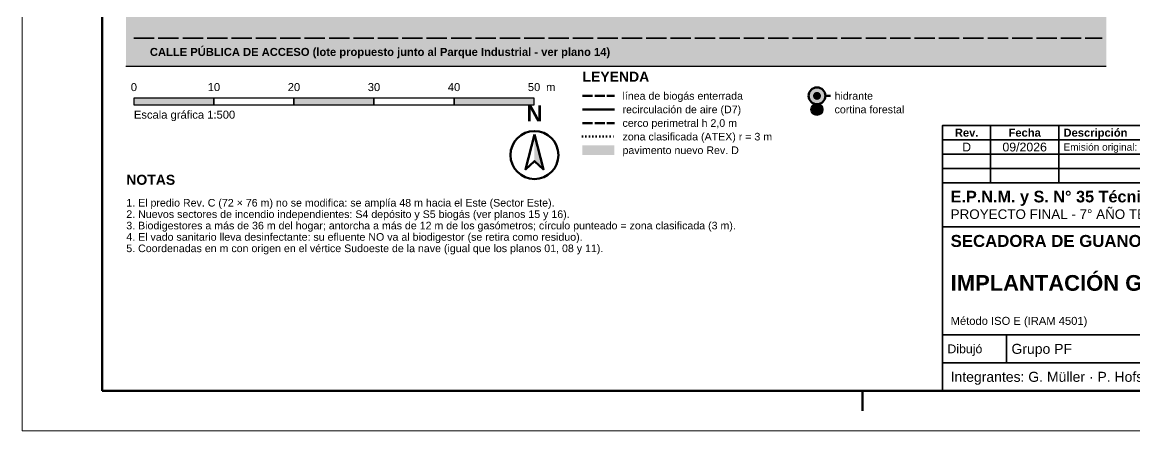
# Model space of a CAD drawing. Header units: millimetres. Extents: x 0 to 420, y 0 to 297.
# Drawn here: x 0 to 278, y 0 to 102.2 of the extents above; entities that cross this region are included whole.
import ezdxf
from ezdxf.enums import TextEntityAlignment as Align

# ---------------------------------------------------------------- set-up
doc = ezdxf.new("R2010")
doc.units = ezdxf.units.MM
doc.header["$LTSCALE"] = 0.5
doc.linetypes.add('DASHED', pattern=[1.524, 1.27, -0.254])
doc.linetypes.add('DOT', pattern=[0.508, 0, -0.508])
for name, color, linetype, lineweight in [('CONTORNO', 7, 'CONTINUOUS', 50), ('FINO', 7, 'CONTINUOUS', 25), ('HOJA', 8, 'CONTINUOUS', 13), ('RECUADRO', 7, 'CONTINUOUS', 70), ('RELLENO', 9, 'CONTINUOUS', 13), ('ROTULO', 7, 'CONTINUOUS', 35), ('TEXTO', 7, 'CONTINUOUS', 25)]:
    doc.layers.add(name, color=color, linetype=linetype, lineweight=lineweight)
doc.styles.add('NEGRITA', font='arialbd.ttf')
doc.styles.get("Standard").update_dxf_attribs({"font": 'arial.ttf'})

msp = doc.modelspace()

# ---------------------------------------------------------------- hatches: boundary and pattern name
at = {"layer": 'CONTORNO'}
msp.add_hatch(color=7, dxfattribs=at).paths.add_polyline_path([(128, 74.1), (128, 67.5), (130.28, 65.4)])
at = {"layer": 'RELLENO', "true_color": 0xbebfc1}
msp.add_hatch(color=7, dxfattribs=at).paths.add_polyline_path([(25.9, 91.2), (270.9, 91.2), (270.9, 105.2), (25.9, 105.2)])
at = {"layer": 'RELLENO', "true_color": 0xffffff}
h = msp.add_hatch(color=7, dxfattribs=at)
edge = h.paths.add_edge_path()
edge.add_arc((198.6, 83.8), 2.1, 0, 360)
at = {"layer": 'RELLENO', "true_color": 0xc8102e}
h = msp.add_hatch(color=7, dxfattribs=at)
edge = h.paths.add_edge_path()
edge.add_arc((198.6, 83.8), 1, 0, 360)
at = {"layer": 'RELLENO', "true_color": 0x000000}
for points in [[(27.9, 81.6), (47.9, 81.6), (47.9, 83.2), (27.9, 83.2)], [(67.9, 81.6), (87.9, 81.6), (87.9, 83.2), (67.9, 83.2)], [(107.9, 81.6), (127.9, 81.6), (127.9, 83.2), (107.9, 83.2)]]:
    msp.add_hatch(color=7, dxfattribs=at).paths.add_polyline_path(points)
at = {"layer": 'RELLENO', "true_color": 0xd0e4c4}
h = msp.add_hatch(color=7, dxfattribs=at)
edge = h.paths.add_edge_path()
edge.add_arc((198.6, 80.4), 1.5, 0, 360)
at = {"layer": 'RELLENO', "true_color": 0xd0d8e4}
msp.add_hatch(color=7, dxfattribs=at).paths.add_polyline_path([(140, 69), (148, 69), (148, 71.4), (140, 71.4)])

# ---------------------------------------------------------------- linework, layer by layer
at = {"layer": 'CONTORNO', "linetype": 'DASHED', "lineweight": 70, "ltscale": 4, "true_color": 0xd4a700}
msp.add_line((140, 83.8), (148, 83.8), dxfattribs=at)
at = {"layer": 'CONTORNO', "true_color": 0xc8102e}
msp.add_line((200.7, 83.8), (202, 83.8), dxfattribs=at)
at = {"layer": 'CONTORNO', "lineweight": 70, "true_color": 0xe6781e}
msp.add_line((140, 80.4), (148, 80.4), dxfattribs=at)
at = {"layer": 'CONTORNO', "linetype": 'DASHED', "lineweight": 50, "ltscale": 4, "true_color": 0x000000}
msp.add_line((140, 77), (148, 77), dxfattribs=at)
at = {"layer": 'CONTORNO', "linetype": 'DOT', "lineweight": 50, "ltscale": 3, "true_color": 0xd4a700}
msp.add_line((140, 73.6), (148, 73.6), dxfattribs=at)
at = {"layer": 'CONTORNO'}
msp.add_lwpolyline([(128, 74.1), (125.72, 65.4), (128, 67.5), (130.28, 65.4)], close=True, dxfattribs=at)
at = {"layer": 'CONTORNO', "lineweight": 50, "true_color": 0xc8102e}
msp.add_circle((198.6, 83.8), 2.1, dxfattribs=at)
at = {"layer": 'CONTORNO'}
msp.add_circle((128, 69), 6, dxfattribs=at)
at = {"layer": 'FINO', "linetype": 'DASHED', "lineweight": 35, "ltscale": 8, "true_color": 0xffffff}
msp.add_line((27.9, 98.2), (269.9, 98.2), dxfattribs=at)
at = {"layer": 'FINO', "true_color": 0x969696}
msp.add_line((25.9, 91.2), (270.9, 91.2), dxfattribs=at)
at = {"layer": 'FINO'}
for points in [[(27.9, 81.6), (47.9, 81.6), (47.9, 83.2), (27.9, 83.2)], [(47.9, 81.6), (67.9, 81.6), (67.9, 83.2), (47.9, 83.2)], [(67.9, 81.6), (87.9, 81.6), (87.9, 83.2), (67.9, 83.2)], [(87.9, 81.6), (107.9, 81.6), (107.9, 83.2), (87.9, 83.2)], [(107.9, 81.6), (127.9, 81.6), (127.9, 83.2), (107.9, 83.2)]]:
    msp.add_lwpolyline(points, close=True, dxfattribs=at)
at = {"layer": 'FINO', "true_color": 0x46783c}
msp.add_circle((198.6, 80.4), 1.5, dxfattribs=at)
at = {"layer": 'HOJA'}
msp.add_lwpolyline([(0, 0), (420, 0), (420, 297), (0, 297)], close=True, dxfattribs=at)
at = {"layer": 'RECUADRO'}
msp.add_line((210, 5), (210, 10), dxfattribs=at)
msp.add_lwpolyline([(20, 10), (410, 10), (410, 287), (20, 287)], close=True, dxfattribs=at)
at = {"layer": 'ROTULO'}
for p, q in [((242, 72.8), (242, 76.4)), ((259, 72.8), (259, 76.4)), ((242, 69.2), (242, 72.8)), ((259, 69.2), (259, 72.8)), ((242, 65.6), (242, 69.2)), ((259, 65.6), (259, 69.2)), ((242, 62), (242, 65.6)), ((259, 62), (259, 65.6)), ((230, 62), (410, 62)), ((230, 10), (230, 62)), ((230, 51), (410, 51)), ((230, 24), (410, 24)), ((246, 17), (246, 24)), ((230, 17), (410, 17))]:
    msp.add_line(p, q, dxfattribs=at)
for points in [[(230, 72.8), (410, 72.8), (410, 76.4), (230, 76.4)], [(230, 69.2), (410, 69.2), (410, 72.8), (230, 72.8)], [(230, 65.6), (410, 65.6), (410, 69.2), (230, 69.2)], [(230, 62), (410, 62), (410, 65.6), (230, 65.6)]]:
    msp.add_lwpolyline(points, close=True, dxfattribs=at)

# ---------------------------------------------------------------- texts
at = {"layer": 'ROTULO', "style": 'NEGRITA'}
for s, p in [('Rev.', (236, 74.6)), ('Fecha', (250.5, 74.6))]:
    msp.add_text(s, height=2, dxfattribs=at).set_placement(p, align=Align.MIDDLE_CENTER)
for s, height, p in [('Descripción', 2, (260.2, 74.6)), ('E.P.N.M. y S. N° 35 Técnica "Gral. Don José de San Martín" - Crespo, Entre Ríos', 2.9, (232, 58.6)), ('SECADORA DE GUANO DE GALLINA 8 t/día', 3, (232, 47.5)), ('IMPLANTACIÓN GENERAL AMPLIADA - REV. D', 3.9315155, (232, 37))]:
    msp.add_text(s, height=height, dxfattribs=at).set_placement(p, align=Align.MIDDLE_LEFT)
at = {"layer": 'ROTULO'}
for s, p in [('D', (236, 71)), ('09/2026', (250.5, 71))]:
    msp.add_text(s, height=2.2, dxfattribs=at).set_placement(p, align=Align.MIDDLE_CENTER)
for s, height, p in [('Emisión original: predio 120 × 76 m, Sector Este (expedición y biogás), limpieza de vehículos, accesos', 1.79971989, (260.2, 71)), ('PROYECTO FINAL - 7° AÑO TÉCNICO ELECTROMECÁNICO - 2026', 2.4, (232, 54.2)), ('Método ISO E (IRAM 4501)', 2, (232, 27.5)), ('Dibujó', 2.2, (231.2, 20.5)), ('Grupo PF', 2.5, (247.2, 20.5)), ('Integrantes: G. Müller · P. Hofstetter · B. Goette · F. Stegmann · M. Bernhardt · B. Belluzzo', 2.5, (232, 13.5))]:
    msp.add_text(s, height=height, dxfattribs=at).set_placement(p, align=Align.MIDDLE_LEFT)
at = {"layer": 'TEXTO', "style": 'NEGRITA'}
msp.add_text('CALLE PÚBLICA DE ACCESO (lote propuesto junto al Parque Industrial - ver plano 14)', height=2, dxfattribs=at).set_placement((31.9, 94.8), align=Align.MIDDLE_LEFT)
for s, p in [('LEYENDA', (140, 86.6)), ('NOTAS', (26, 60.8))]:
    msp.add_text(s, height=2.5, dxfattribs=at).set_placement(p, align=Align.BOTTOM_LEFT)
at = {"layer": 'TEXTO'}
for s, p in [('0', (27.9, 84.4)), ('10', (47.9, 84.4)), ('20', (67.9, 84.4)), ('30', (87.9, 84.4)), ('40', (107.9, 84.4)), ('50', (127.9, 84.4))]:
    msp.add_text(s, height=2, dxfattribs=at).set_placement(p, align=Align.BOTTOM_CENTER)
msp.add_text('m', height=2, dxfattribs=at).set_placement((130.9, 84.4), align=Align.BOTTOM_LEFT)
for s, p in [('línea de biogás enterrada', (150, 83.8)), ('hidrante', (203, 83.8)), ('recirculación de aire (D7)', (150, 80.4)), ('cortina forestal', (203, 80.4)), ('cerco perimetral h 2,0 m', (150, 77)), ('zona clasificada (ATEX) r = 3 m', (150, 73.6)), ('pavimento nuevo Rev. D', (150, 70.2))]:
    msp.add_text(s, height=1.9, dxfattribs=at).set_placement(p, align=Align.MIDDLE_LEFT)
at = {"layer": 'TEXTO', "style": 'NEGRITA'}
msp.add_text('N', height=4, dxfattribs=at).set_placement((128, 76.2), align=Align.BOTTOM_CENTER)
at = {"layer": 'TEXTO'}
for s, height, p in [('Escala gráfica 1:500', 2, (27.9, 80.1)), ('1. El predio Rev. C (72 × 76 m) no se modifica: se amplía 48 m hacia el Este (Sector Este).', 1.9, (26, 58)), ('2. Nuevos sectores de incendio independientes: S4 depósito y S5 biogás (ver planos 15 y 16).', 1.9, (26, 55.15)), ('3. Biodigestores a más de 36 m del hogar; antorcha a más de 12 m de los gasómetros; círculo punteado = zona clasificada (3 m).', 1.9, (26, 52.3)), ('4. El vado sanitario lleva desinfectante: su efluente NO va al biodigestor (se retira como residuo).', 1.9, (26, 49.45)), ('5. Coordenadas en m con origen en el vértice Sudoeste de la nave (igual que los planos 01, 08 y 11).', 1.9, (26, 46.6))]:
    msp.add_text(s, height=height, dxfattribs=at).set_placement(p, align=Align.TOP_LEFT)

doc.saveas('drawing.dxf')
